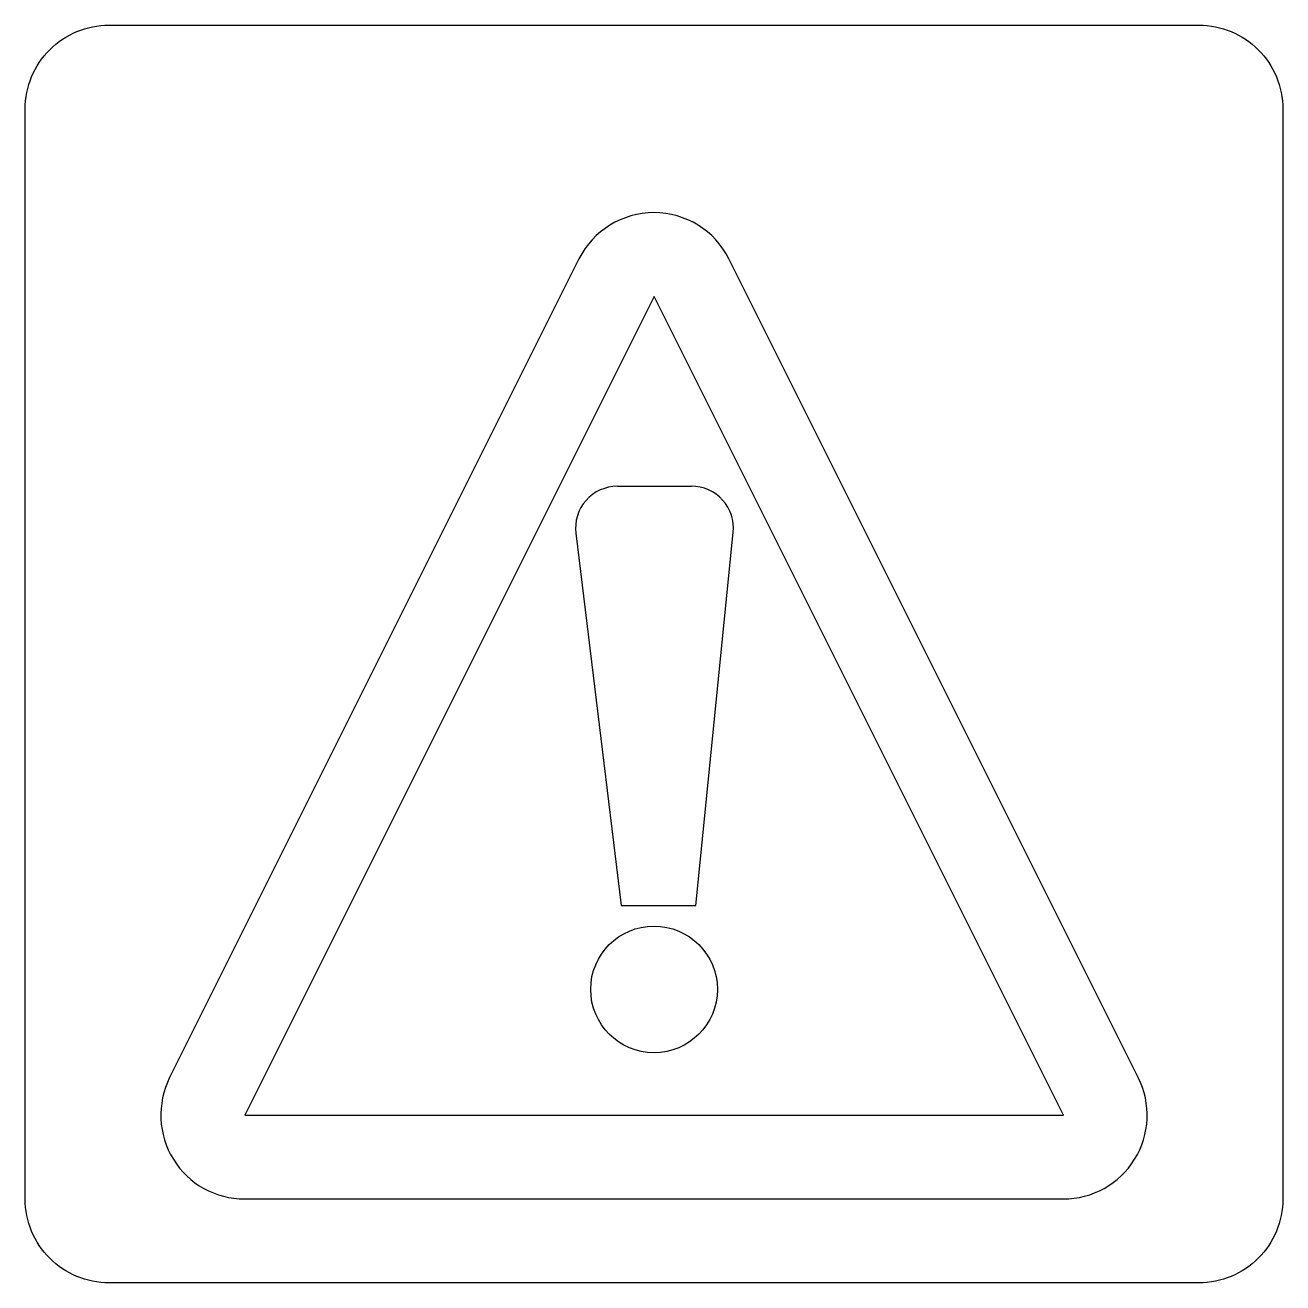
# Model space of a CAD drawing. Extents: x 0 to 137, y 0 to 137.
import ezdxf

# ---------------------------------------------------------------- set-up
doc = ezdxf.new("R2010")
doc.units = 0
doc.header["$LTSCALE"] = 50
doc.header["$MEASUREMENT"] = 0
doc.layers.get('0').update_dxf_attribs({"linetype": 'CONTINUOUS'})

msp = doc.modelspace()

# ---------------------------------------------------------------- linework, layer by layer
at = {"color": 0, "linetype": 'ByBlock'}
for p, q in [((72.91, 86.98), (64.83, 86.98)), ((60.29, 81.86), (65.24, 41.23)), ((73.39, 41.23), (77.46, 81.95)), ((65.24, 41.23), (73.39, 41.23))]:
    msp.add_line(p, q, dxfattribs=at)
for points in [[(0.19, 9.21), (0.19, 128.16, -0.414214), (9.34, 137.31), (128.29, 137.31, -0.414214), (137.44, 128.16), (137.44, 9.21, -0.414214), (128.29, 0.06), (9.34, 0.06, -0.414214)], [(24.15, 9.21), (113.49, 9.21, 0.557537), (121.67, 22.45), (77, 111.79, 0.618034), (60.63, 111.79), (15.96, 22.45, 0.557537)]]:
    msp.add_lwpolyline(points, format="xyb", close=True, dxfattribs=at)
msp.add_lwpolyline([(24.15, 18.36), (113.49, 18.36), (68.82, 107.7)], close=True, dxfattribs=at)
msp.add_circle((68.82, 32.08), 6.91, dxfattribs=at)
for centre, start, end in [((64.83, 82.41), 90, 186.9409), ((72.91, 82.41), 354.2894, 90)]:
    msp.add_arc(centre, 4.58, start, end, dxfattribs=at)

doc.saveas('drawing.dxf')
